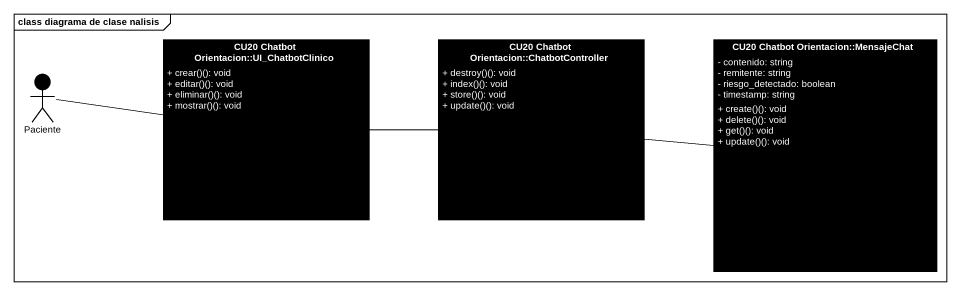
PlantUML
@startuml
mainframe class diagrama de clase nalisis
allowmixing
hide circle
hide empty members
skinparam classAttributeIconSize 0
class "CU20 Chatbot Orientacion::UI_ChatbotClinico" as CU20_Chatbot_Orientacion_UI #000000 {
  + crear()(): void
  + editar()(): void
  + eliminar()(): void
  + mostrar()(): void
}
class "CU20 Chatbot Orientacion::ChatbotController" as CU20_Chatbot_Orientacion #000000 {
  + destroy()(): void
  + index()(): void
  + store()(): void
  + update()(): void
}
class "CU20 Chatbot Orientacion::MensajeChat" as CU20_Chatbot_Orientacion_2 #000000 {
  - contenido: string
  - remitente: string
  - riesgo_detectado: boolean
  - timestamp: string
  + create()(): void
  + delete()(): void
  + get()(): void
  + update()(): void
}
actor Paciente #000000
CU20_Chatbot_Orientacion_UI -right- CU20_Chatbot_Orientacion
CU20_Chatbot_Orientacion -right- CU20_Chatbot_Orientacion_2
Paciente -right- CU20_Chatbot_Orientacion_UI
@enduml
